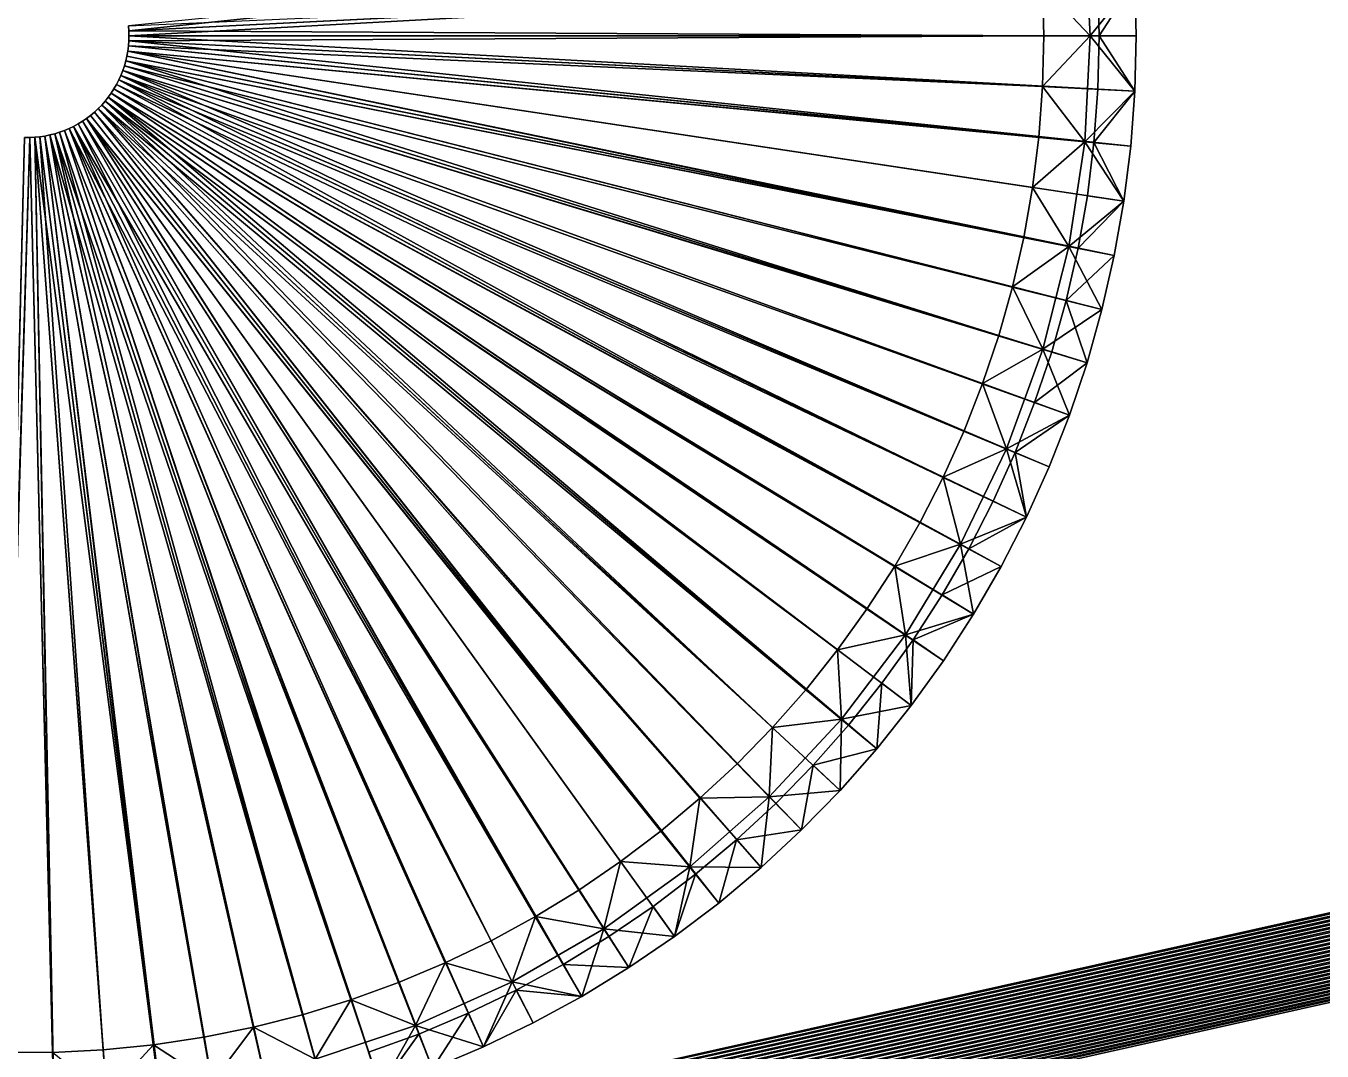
# Model space of a CAD drawing. Header units: millimetres. Extents: x 0 to 520, y -2 to 382.
# Drawn here: x 63.97 to 92.02, y 320.03 to 342.21 of the extents above; entities that cross this region are included whole.
import ezdxf

# ---------------------------------------------------------------- set-up
doc = ezdxf.new("R2010")
doc.units = ezdxf.units.MM

msp = doc.modelspace()

# ---------------------------------------------------------------- linework, layer by layer
at = {"layer": 'BRASS', "color": 52}
for points in [[(509.2, 369.2, 103), (10.8, 369.2, 103), (10.8, 10.8, 103)], [(509.2, 369.2, 103), (10.8, 10.8, 103), (509.2, 10.8, 103)], [(20.5, 359.5, 86), (183.401, 343.4071, 86), (38.3153, 310.9963, 86)], [(87.8807, 344.3896), (66.1891, 342.219), (66.1973, 342.1097)], [(87.8807, 344.3896), (66.1973, 342.1097), (87.9702, 343.1963)], [(86.8857, 344.2901, -13), (87, 342, -13), (85.9727, 343.0966, -14)], [(86.8857, 344.2901, -13), (87.9702, 343.1963, -12), (87, 342, -13)], [(38.3153, 310.9963, 86), (183.401, 343.4071, 86), (183.3827, 343.3269, 86)], [(38.3153, 310.9963, 86), (183.3827, 343.3269, 86), (38.3633, 310.9295, 86)], [(38.3633, 310.9295, 86), (183.3827, 343.3269, 86), (183.3684, 343.2459, 86)], [(38.3633, 310.9295, 86), (183.3684, 343.2459, 86), (38.4079, 310.8604, 86)], [(38.4079, 310.8604, 86), (183.3684, 343.2459, 86), (183.3582, 343.1643, 86)], [(38.4079, 310.8604, 86), (183.3582, 343.1643, 86), (38.4491, 310.7891, 86)], [(38.4491, 310.7891, 86), (183.3582, 343.1643, 86), (183.3521, 343.0822, 86)], [(38.4491, 310.7891, 86), (183.3521, 343.0822, 86), (38.4866, 310.7159, 86)], [(38.4866, 310.7159, 86), (183.3521, 343.0822, 86), (183.35, 343, 86)], [(66.1891, 342.219, -14), (85.9727, 343.0966, -14), (66.1973, 342.1097, -14)], [(87.9702, 343.1963), (66.1973, 342.1097), (66.2, 342)], [(66.1973, 342.1097, -14), (85.9727, 343.0966, -14), (86, 342, -14)], [(87.9702, 343.1963), (66.2, 342), (88, 342)], [(87, 342, -13), (86, 342, -14), (85.9727, 343.0966, -14)], [(87.9702, 343.1963, -12), (88, 342, -12), (87, 342, -13)], [(87.1712, 343.1564, -3), (87.9702, 343.1963, -3), (87.2, 342, -3)], [(87.9702, 343.1963, -4), (87.1712, 343.1564, -4), (87.2, 342, -4)], [(87.1712, 343.1564, -3), (87.2, 342, -3), (87.2, 342, -4)], [(87.1712, 343.1564, -3), (87.2, 342, -4), (87.1712, 343.1564, -4)], [(87.2, 342, -3), (87.9702, 343.1963, -3), (88, 342, -3)], [(87.9702, 343.1963, -4), (87.2, 342, -4), (88, 342, -4)], [(87.9702, 343.1963), (88, 342), (88, 342, -3)], [(87.9702, 343.1963), (88, 342, -3), (87.9702, 343.1963, -3)], [(87.9702, 343.1963, -4), (88, 342, -4), (88, 342, -12)], [(87.9702, 343.1963, -4), (88, 342, -12), (87.9702, 343.1963, -12)], [(38.4866, 310.7159, 86), (183.35, 343, 86), (38.5204, 310.6409, 86)], [(38.5204, 310.6409, 86), (183.35, 343, 86), (183.3521, 342.9178, 86)], [(38.5204, 310.6409, 86), (183.3521, 342.9178, 86), (38.5505, 310.5643, 86)], [(38.5505, 310.5643, 86), (183.3521, 342.9178, 86), (183.3582, 342.8357, 86)], [(38.5505, 310.5643, 86), (183.3582, 342.8357, 86), (38.5767, 310.4863, 86)], [(38.5767, 310.4863, 86), (183.3582, 342.8357, 86), (183.3684, 342.7541, 86)], [(38.5767, 310.4863, 86), (183.3684, 342.7541, 86), (38.599, 310.4071, 86)], [(38.599, 310.4071, 86), (183.3684, 342.7541, 86), (183.3827, 342.6731, 86)], [(38.599, 310.4071, 86), (183.3827, 342.6731, 86), (38.6173, 310.3269, 86)], [(38.6173, 310.3269, 86), (183.3827, 342.6731, 86), (183.401, 342.5929, 86)], [(38.6173, 310.3269, 86), (183.401, 342.5929, 86), (38.6316, 310.2459, 86)], [(38.6316, 310.2459, 86), (183.401, 342.5929, 86), (183.4233, 342.5137, 86)], [(38.6316, 310.2459, 86), (183.4233, 342.5137, 86), (38.6418, 310.1643, 86)], [(38.6418, 310.1643, 86), (183.4233, 342.5137, 86), (183.4495, 342.4357, 86)], [(38.6418, 310.1643, 86), (183.4495, 342.4357, 86), (38.6479, 310.0822, 86)], [(38.6418, 309.8357, 86), (183.5509, 342.2109, 86), (183.5921, 342.1396, 86)], [(38.6479, 309.9178, 86), (183.5509, 342.2109, 86), (38.6418, 309.8357, 86)], [(38.6479, 310.0822, 86), (183.4495, 342.4357, 86), (183.4796, 342.3591, 86)], [(38.6479, 310.0822, 86), (183.4796, 342.3591, 86), (38.65, 310, 86)], [(38.6479, 309.9178, 86), (183.5134, 342.2841, 86), (183.5509, 342.2109, 86)], [(38.65, 310, 86), (183.5134, 342.2841, 86), (38.6479, 309.9178, 86)], [(38.65, 310, 86), (183.4796, 342.3591, 86), (183.5134, 342.2841, 86)], [(66.1973, 342.1097, -14), (66.1973, 342.1097), (66.1891, 342.219, -14)], [(66.1973, 342.1097), (66.1891, 342.219), (66.1891, 342.219, -14)], [(38.599, 309.5929, 86), (183.736, 341.9394, 86), (38.5767, 309.5137, 86)], [(38.5767, 309.5137, 86), (183.736, 341.9394, 86), (183.7905, 341.8777, 86)], [(38.599, 309.5929, 86), (183.6847, 342.0037, 86), (183.736, 341.9394, 86)], [(38.6173, 309.6731, 86), (183.6847, 342.0037, 86), (38.599, 309.5929, 86)], [(38.6173, 309.6731, 86), (183.6367, 342.0705, 86), (183.6847, 342.0037, 86)], [(38.6316, 309.7541, 86), (183.6367, 342.0705, 86), (38.6173, 309.6731, 86)], [(38.6316, 309.7541, 86), (183.5921, 342.1396, 86), (183.6367, 342.0705, 86)], [(38.6418, 309.8357, 86), (183.5921, 342.1396, 86), (38.6316, 309.7541, 86)], [(66.2, 342), (66.1973, 342.1097), (66.2, 342, -14)], [(66.2, 342, -14), (66.1973, 342.1097), (66.1973, 342.1097, -14)], [(66.1973, 342.1097, -14), (86, 342, -14), (66.2, 342, -14)], [(87.9702, 340.8037), (66.2, 342), (66.1973, 341.8903)], [(66.1973, 341.8903, -14), (66.2, 342), (66.2, 342, -14)], [(66.1973, 341.8903), (66.2, 342), (66.1973, 341.8903, -14)], [(66.2, 342, -14), (86, 342, -14), (66.1973, 341.8903, -14)], [(66.1973, 341.8903, -14), (86, 342, -14), (85.9727, 340.9034, -14)], [(88, 342), (66.2, 342), (87.9702, 340.8037)], [(87, 342, -13), (85.9727, 340.9034, -14), (86, 342, -14)], [(86.8857, 339.7099, -13), (85.9727, 340.9034, -14), (87, 342, -13)], [(86.8857, 339.7099, -13), (87, 342, -13), (87.9702, 340.8037, -12)], [(88, 342, -12), (87.9702, 340.8037, -12), (87, 342, -13)], [(87.1712, 340.8436, -3), (87.2, 342, -3), (87.9702, 340.8037, -3)], [(87.2, 342, -3), (87.1712, 340.8436, -4), (87.2, 342, -4)], [(87.2, 342, -3), (87.1712, 340.8436, -3), (87.1712, 340.8436, -4)], [(87.2, 342, -4), (87.1712, 340.8436, -4), (87.9702, 340.8037, -4)], [(87.2, 342, -3), (88, 342, -3), (87.9702, 340.8037, -3)], [(88, 342, -4), (87.2, 342, -4), (87.9702, 340.8037, -4)], [(87.9702, 340.8037), (87.9702, 340.8037, -3), (88, 342, -3)], [(88, 342), (87.9702, 340.8037), (88, 342, -3)], [(88, 342, -4), (87.9702, 340.8037, -12), (88, 342, -12)], [(88, 342, -4), (87.9702, 340.8037, -4), (87.9702, 340.8037, -12)], [(38.4491, 309.2109, 86), (184.0368, 341.6603, 86), (38.4079, 309.1396, 86)], [(184.0368, 341.6603, 86), (184.1048, 341.614, 86), (38.4079, 309.1396, 86)], [(38.4866, 309.2841, 86), (183.9712, 341.71, 86), (38.4491, 309.2109, 86)], [(183.9712, 341.71, 86), (184.0368, 341.6603, 86), (38.4491, 309.2109, 86)], [(38.5204, 309.3591, 86), (183.9082, 341.7629, 86), (38.4866, 309.2841, 86)], [(183.9082, 341.7629, 86), (183.9712, 341.71, 86), (38.4866, 309.2841, 86)], [(38.5505, 309.4357, 86), (183.8479, 341.8188, 86), (38.5204, 309.3591, 86)], [(183.8479, 341.8188, 86), (183.9082, 341.7629, 86), (38.5204, 309.3591, 86)], [(38.5505, 309.4357, 86), (183.7905, 341.8777, 86), (183.8479, 341.8188, 86)], [(38.5767, 309.5137, 86), (183.7905, 341.8777, 86), (38.5505, 309.4357, 86)], [(87.5241, 337.2445), (66.1754, 341.6721), (66.1564, 341.5641)], [(66.1564, 341.5641), (66.1754, 341.6721), (66.1564, 341.5641, -14)], [(66.1564, 341.5641, -14), (66.1754, 341.6721), (66.1754, 341.6721, -14)], [(66.1754, 341.6721, -14), (85.5638, 337.6408, -14), (66.1564, 341.5641, -14)], [(87.8807, 339.6104), (66.1891, 341.781), (66.1754, 341.6721)], [(66.1754, 341.6721, -14), (66.1891, 341.781), (66.1891, 341.781, -14)], [(66.1754, 341.6721), (66.1891, 341.781), (66.1754, 341.6721, -14)], [(66.1891, 341.781, -14), (85.8907, 339.8095, -14), (66.1754, 341.6721, -14)], [(87.7319, 338.423), (66.1754, 341.6721), (87.5241, 337.2445)], [(87.8807, 339.6104), (66.1754, 341.6721), (87.7319, 338.423)], [(66.1754, 341.6721, -14), (85.7543, 338.7211, -14), (85.5638, 337.6408, -14)], [(66.1754, 341.6721, -14), (85.8907, 339.8095, -14), (85.7543, 338.7211, -14)], [(87.8807, 339.6104), (66.1973, 341.8903), (66.1891, 341.781)], [(66.1891, 341.781, -14), (66.1891, 341.781), (66.1973, 341.8903, -14)], [(66.1891, 341.781), (66.1973, 341.8903), (66.1973, 341.8903, -14)], [(66.1973, 341.8903, -14), (85.9727, 340.9034, -14), (66.1891, 341.781, -14)], [(66.1891, 341.781, -14), (85.9727, 340.9034, -14), (85.8907, 339.8095, -14)], [(87.9702, 340.8037), (66.1973, 341.8903), (87.8807, 339.6104)], [(38.4079, 309.1396, 86), (184.1048, 341.614, 86), (38.3633, 309.0705, 86)], [(38.3633, 309.0705, 86), (184.1048, 341.614, 86), (38.3633, 190.9295, 86)], [(184.1048, 341.614, 86), (184.175, 341.5711, 86), (38.3633, 190.9295, 86)], [(38.3633, 190.9295, 86), (184.175, 341.5711, 86), (38.4079, 190.8604, 86)], [(184.175, 341.5711, 86), (184.2473, 341.5317, 86), (38.4079, 190.8604, 86)], [(38.4079, 190.8604, 86), (184.2473, 341.5317, 86), (38.4491, 190.7891, 86)], [(184.2473, 341.5317, 86), (184.3214, 341.496, 86), (38.4491, 190.7891, 86)], [(38.4491, 190.7891, 86), (184.3214, 341.496, 86), (38.4866, 190.7159, 86)], [(184.3214, 341.496, 86), (184.3972, 341.4641, 86), (38.4866, 190.7159, 86)], [(38.4866, 190.7159, 86), (184.3972, 341.4641, 86), (38.5204, 190.6409, 86)], [(184.3972, 341.4641, 86), (184.4745, 341.4359, 86), (38.5204, 190.6409, 86)], [(38.5204, 190.6409, 86), (184.4745, 341.4359, 86), (38.5505, 190.5643, 86)], [(184.4745, 341.4359, 86), (184.5531, 341.4117, 86), (38.5505, 190.5643, 86)], [(38.5505, 190.5643, 86), (184.5531, 341.4117, 86), (38.5767, 190.4863, 86)], [(184.5531, 341.4117, 86), (184.6328, 341.3914, 86), (38.5767, 190.4863, 86)], [(38.5767, 190.4863, 86), (184.6328, 341.3914, 86), (38.599, 190.4071, 86)], [(184.6328, 341.3914, 86), (184.7135, 341.3751, 86), (38.599, 190.4071, 86)], [(38.599, 190.4071, 86), (184.7135, 341.3751, 86), (38.6173, 190.3269, 86)], [(184.7135, 341.3751, 86), (184.7948, 341.3628, 86), (38.6173, 190.3269, 86)], [(38.6173, 190.3269, 86), (184.7948, 341.3628, 86), (38.6316, 190.2459, 86)], [(184.7948, 341.3628, 86), (184.8767, 341.3546, 86), (38.6316, 190.2459, 86)], [(38.6316, 190.2459, 86), (184.8767, 341.3546, 86), (38.6418, 190.1643, 86)], [(184.8767, 341.3546, 86), (184.9589, 341.3505, 86), (38.6418, 190.1643, 86)], [(38.6418, 190.1643, 86), (184.9589, 341.3505, 86), (38.6479, 190.0822, 86)], [(38.6479, 190.0822, 86), (185.0411, 341.3505, 86), (38.65, 190, 86)], [(184.9589, 341.3505, 86), (185.0411, 341.3505, 86), (38.6479, 190.0822, 86)], [(38.65, 190, 86), (185.0411, 341.3505, 86), (185.0411, 38.6495, 86)], [(86.9337, 334.9259), (66.1023, 341.3515), (66.0673, 341.2476)], [(66.0673, 341.2476), (66.1023, 341.3515), (66.0673, 341.2476, -14)], [(66.0673, 341.2476, -14), (66.1023, 341.3515), (66.1023, 341.3515, -14)], [(66.1023, 341.3515, -14), (85.0226, 335.5154, -14), (66.0673, 341.2476, -14)], [(87.2579, 336.0778), (66.132, 341.4571), (66.1023, 341.3515)], [(66.1023, 341.3515), (66.132, 341.4571), (66.1023, 341.3515, -14)], [(66.1023, 341.3515, -14), (66.132, 341.4571), (66.132, 341.4571, -14)], [(66.132, 341.4571, -14), (85.0226, 335.5154, -14), (66.1023, 341.3515, -14)], [(87.2579, 336.0778), (66.1023, 341.3515), (86.9337, 334.9259)], [(87.5241, 337.2445), (66.1564, 341.5641), (66.132, 341.4571)], [(66.132, 341.4571, -14), (66.132, 341.4571), (66.1564, 341.5641, -14)], [(66.132, 341.4571), (66.1564, 341.5641), (66.1564, 341.5641, -14)], [(66.1564, 341.5641, -14), (85.5638, 337.6408, -14), (66.132, 341.4571, -14)], [(87.5241, 337.2445), (66.132, 341.4571), (87.2579, 336.0778)], [(66.132, 341.4571, -14), (85.3197, 336.5713, -14), (85.0226, 335.5154, -14)], [(66.132, 341.4571, -14), (85.5638, 337.6408, -14), (85.3197, 336.5713, -14)], [(86.1154, 332.6776), (66.0272, 341.1454), (65.9821, 341.0455)], [(65.9821, 341.0455), (66.0272, 341.1454), (65.9821, 341.0455, -14)], [(65.9821, 341.0455, -14), (66.0272, 341.1454), (66.0272, 341.1454, -14)], [(66.0272, 341.1454, -14), (83.8213, 332.4546, -14), (65.9821, 341.0455, -14)], [(86.5526, 333.7915), (66.0673, 341.2476), (66.0272, 341.1454)], [(66.0272, 341.1454), (66.0673, 341.2476), (66.0272, 341.1454, -14)], [(66.0272, 341.1454, -14), (66.0673, 341.2476), (66.0673, 341.2476, -14)], [(66.0673, 341.2476, -14), (84.2725, 333.4544, -14), (66.0272, 341.1454, -14)], [(86.5526, 333.7915), (66.0272, 341.1454), (86.1154, 332.6776)], [(66.0272, 341.1454, -14), (84.2725, 333.4544, -14), (83.8213, 332.4546, -14)], [(86.9337, 334.9259), (66.0673, 341.2476), (86.5526, 333.7915)], [(66.0673, 341.2476, -14), (84.6732, 334.4756, -14), (84.2725, 333.4544, -14)], [(66.0673, 341.2476, -14), (85.0226, 335.5154, -14), (84.6732, 334.4756, -14)], [(84.479, 329.4856), (65.8772, 340.8528), (65.8177, 340.7607)], [(65.8177, 340.7607), (65.8772, 340.8528), (65.8177, 340.7607, -14)], [(65.8177, 340.7607, -14), (65.8772, 340.8528), (65.8772, 340.8528, -14)], [(65.8772, 340.8528, -14), (82.7724, 330.5284, -14), (65.8177, 340.7607, -14)], [(85.0773, 330.5219), (65.9321, 340.9478), (65.8772, 340.8528)], [(65.8772, 340.8528, -14), (65.8772, 340.8528), (65.9321, 340.9478, -14)], [(65.8772, 340.8528), (65.9321, 340.9478), (65.9321, 340.9478, -14)], [(65.9321, 340.9478, -14), (83.3209, 331.4784, -14), (65.8772, 340.8528, -14)], [(85.0773, 330.5219), (65.8772, 340.8528), (84.479, 329.4856)], [(65.8772, 340.8528, -14), (83.3209, 331.4784, -14), (82.7724, 330.5284, -14)], [(85.6233, 331.5868), (65.9821, 341.0455), (65.9321, 340.9478)], [(65.9321, 340.9478), (65.9821, 341.0455), (65.9321, 340.9478, -14)], [(65.9321, 340.9478, -14), (65.9821, 341.0455), (65.9821, 341.0455, -14)], [(65.9821, 341.0455, -14), (83.3209, 331.4784, -14), (65.9321, 340.9478, -14)], [(85.6233, 331.5868), (65.9321, 340.9478), (85.0773, 330.5219)], [(86.1154, 332.6776), (65.9821, 341.0455), (85.6233, 331.5868)], [(65.9821, 341.0455, -14), (83.8213, 332.4546, -14), (83.3209, 331.4784, -14)], [(86.8857, 339.7099, -13), (85.8907, 339.8095, -14), (85.9727, 340.9034, -14)], [(86.8857, 339.7099, -13), (87.9702, 340.8037, -12), (87.8807, 339.6104, -12)], [(87.1712, 340.8436, -3), (87.9702, 340.8037, -3), (87.0847, 339.69, -3)], [(87.1712, 340.8436, -3), (87.0847, 339.69, -3), (87.0847, 339.69, -4)], [(87.1712, 340.8436, -3), (87.0847, 339.69, -4), (87.1712, 340.8436, -4)], [(87.9702, 340.8037, -4), (87.1712, 340.8436, -4), (87.0847, 339.69, -4)], [(87.0847, 339.69, -3), (87.9702, 340.8037, -3), (87.8807, 339.6104, -3)], [(87.9702, 340.8037, -4), (87.0847, 339.69, -4), (87.8807, 339.6104, -4)], [(87.9702, 340.8037), (87.8807, 339.6104, -3), (87.9702, 340.8037, -3)], [(87.9702, 340.8037), (87.8807, 339.6104), (87.8807, 339.6104, -3)], [(87.9702, 340.8037, -4), (87.8807, 339.6104, -12), (87.9702, 340.8037, -12)], [(87.9702, 340.8037, -4), (87.8807, 339.6104, -4), (87.8807, 339.6104, -12)], [(65.6127, 340.5036), (65.5361, 340.4251), (80.7577, 324.8192)], [(65.5361, 340.4251, -14), (65.5361, 340.4251), (65.6127, 340.5036, -14)], [(65.5361, 340.4251), (65.6127, 340.5036), (65.6127, 340.5036, -14)], [(65.6127, 340.5036, -14), (80.1271, 327.0362, -14), (65.5361, 340.4251, -14)], [(82.3851, 326.5731), (65.6853, 340.5859), (65.6127, 340.5036)], [(65.6127, 340.5036), (65.6853, 340.5859), (65.6127, 340.5036, -14)], [(65.6127, 340.5036, -14), (65.6853, 340.5859), (65.6853, 340.5859, -14)], [(65.6853, 340.5859, -14), (80.1271, 327.0362, -14), (65.6127, 340.5036, -14)], [(81.5932, 325.6759), (65.6127, 340.5036), (80.7577, 324.8192)], [(82.3851, 326.5731), (65.6127, 340.5036), (81.5932, 325.6759)], [(82.3851, 326.5731), (65.7537, 340.6716), (65.6853, 340.5859)], [(65.6853, 340.5859), (65.7537, 340.6716), (65.6853, 340.5859, -14)], [(65.6853, 340.5859, -14), (65.7537, 340.6716), (65.7537, 340.6716, -14)], [(65.7537, 340.6716, -14), (81.5369, 328.7163, -14), (65.6853, 340.5859, -14)], [(65.6853, 340.5859, -14), (80.853, 327.8587, -14), (80.1271, 327.0362, -14)], [(65.6853, 340.5859, -14), (81.5369, 328.7163, -14), (80.853, 327.8587, -14)], [(83.8297, 328.4803), (65.8177, 340.7607), (65.7537, 340.6716)], [(65.7537, 340.6716), (65.8177, 340.7607), (65.7537, 340.6716, -14)], [(65.7537, 340.6716, -14), (65.8177, 340.7607), (65.8177, 340.7607, -14)], [(65.8177, 340.7607, -14), (82.1773, 329.607, -14), (65.7537, 340.6716, -14)], [(83.1312, 327.5087), (65.7537, 340.6716), (82.3851, 326.5731)], [(83.8297, 328.4803), (65.7537, 340.6716), (83.1312, 327.5087)], [(65.7537, 340.6716, -14), (82.1773, 329.607, -14), (81.5369, 328.7163, -14)], [(84.479, 329.4856), (65.8177, 340.7607), (83.8297, 328.4803)], [(65.8177, 340.7607, -14), (82.7724, 330.5284, -14), (82.1773, 329.607, -14)], [(65.3717, 340.28), (65.2842, 340.2137), (78.9638, 323.236)], [(65.2842, 340.2137, -14), (65.3717, 340.28), (65.3717, 340.28, -14)], [(65.2842, 340.2137), (65.3717, 340.28), (65.2842, 340.2137, -14)], [(65.2842, 340.2137, -14), (65.3717, 340.28, -14), (77.7168, 324.7997, -14)], [(65.4557, 340.3505), (65.3717, 340.28), (78.9638, 323.236)], [(65.3717, 340.28, -14), (65.4557, 340.3505), (65.4557, 340.3505, -14)], [(65.3717, 340.28), (65.4557, 340.3505), (65.3717, 340.28, -14)], [(65.3717, 340.28, -14), (65.4557, 340.3505, -14), (77.7168, 324.7997, -14)], [(65.5361, 340.4251), (65.4557, 340.3505), (79.8805, 324.0053)], [(65.4557, 340.3505, -14), (65.5361, 340.4251), (65.5361, 340.4251, -14)], [(65.4557, 340.3505), (65.5361, 340.4251), (65.4557, 340.3505, -14)], [(65.4557, 340.3505, -14), (65.5361, 340.4251, -14), (78.5571, 325.5048, -14)], [(65.4557, 340.3505), (78.9638, 323.236), (79.8805, 324.0053)], [(77.7168, 324.7997, -14), (65.4557, 340.3505, -14), (78.5571, 325.5048, -14)], [(65.5361, 340.4251), (79.8805, 324.0053), (80.7577, 324.8192)], [(78.5571, 325.5048, -14), (65.5361, 340.4251, -14), (79.3612, 326.2509, -14)], [(65.5361, 340.4251, -14), (80.1271, 327.0362, -14), (79.3612, 326.2509, -14)], [(64.8038, 339.9521), (64.7007, 339.9146), (71.6437, 319.2497)], [(64.7007, 339.9146, -14), (64.8038, 339.9521), (64.8038, 339.9521, -14)], [(64.7007, 339.9146), (64.8038, 339.9521), (64.7007, 339.9146, -14)], [(64.7007, 339.9146, -14), (64.8038, 339.9521, -14), (71.0067, 321.1456, -14)], [(64.9048, 339.9947), (64.8038, 339.9521), (72.7682, 319.659)], [(64.8038, 339.9521, -14), (64.8038, 339.9521), (64.9048, 339.9947, -14)], [(64.8038, 339.9521), (64.9048, 339.9947), (64.9048, 339.9947, -14)], [(64.8038, 339.9521, -14), (64.9048, 339.9947, -14), (72.0375, 321.5208, -14)], [(64.8038, 339.9521), (71.6437, 319.2497), (72.7682, 319.659)], [(71.0067, 321.1456, -14), (64.8038, 339.9521, -14), (72.0375, 321.5208, -14)], [(65.0037, 340.0423), (64.9048, 339.9947), (73.8709, 320.1239)], [(64.9048, 339.9947, -14), (65.0037, 340.0423), (65.0037, 340.0423, -14)], [(64.9048, 339.9947), (65.0037, 340.0423), (64.9048, 339.9947, -14)], [(64.9048, 339.9947, -14), (65.0037, 340.0423, -14), (74.0366, 322.4228, -14)], [(64.9048, 339.9947), (72.7682, 319.659), (73.8709, 320.1239)], [(72.0375, 321.5208, -14), (64.9048, 339.9947, -14), (73.0483, 321.9469, -14)], [(73.0483, 321.9469, -14), (64.9048, 339.9947, -14), (74.0366, 322.4228, -14)], [(65.1, 340.0947), (65.0037, 340.0423), (76, 321.2154)], [(65.0037, 340.0423, -14), (65.1, 340.0947), (65.1, 340.0947, -14)], [(65.0037, 340.0423), (65.1, 340.0947), (65.0037, 340.0423, -14)], [(65.0037, 340.0423, -14), (65.1, 340.0947, -14), (74.0366, 322.4228, -14)], [(65.0037, 340.0423), (73.8709, 320.1239), (74.9491, 320.6431)], [(65.0037, 340.0423), (74.9491, 320.6431), (76, 321.2154)], [(65.1936, 340.1519), (65.1, 340.0947), (76, 321.2154)], [(65.1, 340.0947, -14), (65.1936, 340.1519), (65.1936, 340.1519, -14)], [(65.1, 340.0947), (65.1936, 340.1519), (65.1, 340.0947, -14)], [(65.1, 340.0947, -14), (65.1936, 340.1519, -14), (75, 322.9474, -14)], [(74.0366, 322.4228, -14), (65.1, 340.0947, -14), (75, 322.9474, -14)], [(65.2842, 340.2137), (65.1936, 340.1519), (77.0211, 321.8394)], [(65.1936, 340.1519, -14), (65.1936, 340.1519), (65.2842, 340.2137, -14)], [(65.1936, 340.1519), (65.2842, 340.2137), (65.2842, 340.2137, -14)], [(65.1936, 340.1519, -14), (65.2842, 340.2137, -14), (75.936, 323.5194, -14)], [(65.1936, 340.1519), (76, 321.2154), (77.0211, 321.8394)], [(75, 322.9474, -14), (65.1936, 340.1519, -14), (75.936, 323.5194, -14)], [(65.2842, 340.2137), (77.0211, 321.8394), (78.0098, 322.5135)], [(65.2842, 340.2137), (78.0098, 322.5135), (78.9638, 323.236)], [(75.936, 323.5194, -14), (65.2842, 340.2137, -14), (76.8424, 324.1374, -14)], [(76.8424, 324.1374, -14), (65.2842, 340.2137, -14), (77.7168, 324.7997, -14)], [(64.0548, 339.8007), (63.9452, 339.8007), (63.4017, 318.0075)], [(64.0548, 339.8007), (63.4017, 318.0075), (64.5983, 318.0075)], [(63.9452, 339.8007, -14), (64.0548, 339.8007, -14), (63.4515, 320.0068, -14)], [(63.4515, 320.0068, -14), (64.0548, 339.8007, -14), (64.5485, 320.0068, -14)], [(63.9452, 339.8007, -14), (64.0548, 339.8007), (64.0548, 339.8007, -14)], [(63.9452, 339.8007), (64.0548, 339.8007), (63.9452, 339.8007, -14)], [(64.1644, 339.8062), (64.0548, 339.8007), (64.5983, 318.0075)], [(64.0548, 339.8007, -14), (64.1644, 339.8062), (64.1644, 339.8062, -14)], [(64.0548, 339.8007), (64.1644, 339.8062), (64.0548, 339.8007, -14)], [(64.0548, 339.8007, -14), (64.1644, 339.8062, -14), (64.5485, 320.0068, -14)], [(64.2736, 339.8171), (64.1644, 339.8062), (66.9842, 318.1863)], [(64.1644, 339.8062, -14), (64.2736, 339.8171), (64.2736, 339.8171, -14)], [(64.1644, 339.8062), (64.2736, 339.8171), (64.1644, 339.8062, -14)], [(64.1644, 339.8062, -14), (64.2736, 339.8171, -14), (65.6441, 320.0615, -14)], [(64.1644, 339.8062), (64.5983, 318.0075), (65.7935, 318.0671)], [(64.1644, 339.8062), (65.7935, 318.0671), (66.9842, 318.1863)], [(64.5485, 320.0068, -14), (64.1644, 339.8062, -14), (65.6441, 320.0615, -14)], [(64.382, 339.8334), (64.2736, 339.8171), (66.9842, 318.1863)], [(64.2736, 339.8171, -14), (64.382, 339.8334), (64.382, 339.8334, -14)], [(64.2736, 339.8171), (64.382, 339.8334), (64.2736, 339.8171, -14)], [(64.2736, 339.8171, -14), (64.382, 339.8334, -14), (66.7356, 320.1707, -14)], [(65.6441, 320.0615, -14), (64.2736, 339.8171, -14), (66.7356, 320.1707, -14)], [(64.4895, 339.8552), (64.382, 339.8334), (68.1676, 318.3646)], [(64.382, 339.8334, -14), (64.4895, 339.8552), (64.4895, 339.8552, -14)], [(64.382, 339.8334), (64.4895, 339.8552), (64.382, 339.8334, -14)], [(64.382, 339.8334, -14), (64.4895, 339.8552, -14), (67.8203, 320.3342, -14)], [(64.382, 339.8334), (66.9842, 318.1863), (68.1676, 318.3646)], [(66.7356, 320.1707, -14), (64.382, 339.8334, -14), (67.8203, 320.3342, -14)], [(64.5958, 339.8822), (64.4895, 339.8552), (69.3405, 318.6017)], [(64.4895, 339.8552, -14), (64.5958, 339.8822), (64.5958, 339.8822, -14)], [(64.4895, 339.8552), (64.5958, 339.8822), (64.4895, 339.8552, -14)], [(64.4895, 339.8552, -14), (64.5958, 339.8822, -14), (69.9585, 320.8223, -14)], [(64.4895, 339.8552), (68.1676, 318.3646), (69.3405, 318.6017)], [(67.8203, 320.3342, -14), (64.4895, 339.8552, -14), (68.8955, 320.5516, -14)], [(68.8955, 320.5516, -14), (64.4895, 339.8552, -14), (69.9585, 320.8223, -14)], [(64.7007, 339.9146), (64.5958, 339.8822), (70.5002, 318.897)], [(64.5958, 339.8822, -14), (64.7007, 339.9146), (64.7007, 339.9146, -14)], [(64.5958, 339.8822), (64.7007, 339.9146), (64.5958, 339.8822, -14)], [(64.5958, 339.8822, -14), (64.7007, 339.9146, -14), (71.0067, 321.1456, -14)], [(64.5958, 339.8822), (69.3405, 318.6017), (70.5002, 318.897)], [(69.9585, 320.8223, -14), (64.5958, 339.8822, -14), (71.0067, 321.1456, -14)], [(64.7007, 339.9146), (70.5002, 318.897), (71.6437, 319.2497)], [(86.8857, 339.7099, -13), (85.7543, 338.7211, -14), (85.8907, 339.8095, -14)], [(86.8857, 339.7099, -13), (86.544, 337.4426, -13), (85.7543, 338.7211, -14)], [(86.8857, 339.7099, -13), (87.7319, 338.423, -12), (86.544, 337.4426, -13)], [(86.8857, 339.7099, -13), (87.8807, 339.6104, -12), (87.7319, 338.423, -12)], [(86.9409, 338.5422, -3), (87.0847, 339.69, -3), (87.7319, 338.423, -3)], [(87.0847, 339.69, -3), (86.9409, 338.5422, -4), (87.0847, 339.69, -4)], [(87.0847, 339.69, -3), (86.9409, 338.5422, -3), (86.9409, 338.5422, -4)], [(87.0847, 339.69, -4), (86.9409, 338.5422, -4), (87.7319, 338.423, -4)], [(87.0847, 339.69, -3), (87.8807, 339.6104, -3), (87.7319, 338.423, -3)], [(87.8807, 339.6104, -4), (87.0847, 339.69, -4), (87.7319, 338.423, -4)], [(87.7319, 338.423), (87.7319, 338.423, -3), (87.8807, 339.6104, -3)], [(87.8807, 339.6104), (87.7319, 338.423), (87.8807, 339.6104, -3)], [(87.8807, 339.6104, -4), (87.7319, 338.423, -12), (87.8807, 339.6104, -12)], [(87.8807, 339.6104, -4), (87.7319, 338.423, -4), (87.7319, 338.423, -12)], [(86.544, 337.4426, -13), (85.5638, 337.6408, -14), (85.7543, 338.7211, -14)], [(86.9409, 338.5422, -3), (87.7319, 338.423, -3), (86.74, 337.403, -3)], [(86.9409, 338.5422, -3), (86.74, 337.403, -3), (86.74, 337.403, -4)], [(86.9409, 338.5422, -3), (86.74, 337.403, -4), (86.9409, 338.5422, -4)], [(87.7319, 338.423, -4), (86.9409, 338.5422, -4), (86.74, 337.403, -4)], [(86.544, 337.4426, -13), (87.7319, 338.423, -12), (87.5241, 337.2445, -12)], [(86.74, 337.403, -3), (87.7319, 338.423, -3), (87.5241, 337.2445, -3)], [(87.7319, 338.423, -4), (86.74, 337.403, -4), (87.5241, 337.2445, -4)], [(87.7319, 338.423), (87.5241, 337.2445), (87.5241, 337.2445, -3)], [(87.7319, 338.423), (87.5241, 337.2445, -3), (87.7319, 338.423, -3)], [(87.5241, 337.2445, -4), (87.5241, 337.2445, -12), (87.7319, 338.423, -12)], [(87.7319, 338.423, -4), (87.5241, 337.2445, -4), (87.7319, 338.423, -12)], [(86.544, 337.4426, -13), (85.3197, 336.5713, -14), (85.5638, 337.6408, -14)], [(86.544, 337.4426, -13), (85.9782, 335.2206, -13), (85.3197, 336.5713, -14)], [(86.544, 337.4426, -13), (87.2579, 336.0778, -12), (85.9782, 335.2206, -13)], [(86.544, 337.4426, -13), (87.5241, 337.2445, -12), (87.2579, 336.0778, -12)], [(86.74, 337.403, -3), (87.5241, 337.2445, -3), (86.4826, 336.2752, -3)], [(86.74, 337.403, -3), (86.4826, 336.2752, -3), (86.4826, 336.2752, -4)], [(86.74, 337.403, -3), (86.4826, 336.2752, -4), (86.74, 337.403, -4)], [(87.5241, 337.2445, -4), (86.74, 337.403, -4), (86.4826, 336.2752, -4)], [(86.4826, 336.2752, -3), (87.5241, 337.2445, -3), (87.2579, 336.0778, -3)], [(87.5241, 337.2445, -4), (86.4826, 336.2752, -4), (87.2579, 336.0778, -4)], [(87.2579, 336.0778), (87.2579, 336.0778, -3), (87.5241, 337.2445, -3)], [(87.5241, 337.2445), (87.2579, 336.0778), (87.5241, 337.2445, -3)], [(87.2579, 336.0778, -4), (87.2579, 336.0778, -12), (87.5241, 337.2445, -12)], [(87.5241, 337.2445, -4), (87.2579, 336.0778, -4), (87.5241, 337.2445, -12)], [(85.9782, 335.2206, -13), (85.0226, 335.5154, -14), (85.3197, 336.5713, -14)], [(85.9782, 335.2206, -13), (87.2579, 336.0778, -12), (86.9337, 334.9259, -12)], [(86.1693, 335.1617, -3), (86.4826, 336.2752, -3), (86.9337, 334.9259, -3)], [(86.1693, 335.1617, -3), (86.1693, 335.1617, -4), (86.4826, 336.2752, -4)], [(86.4826, 336.2752, -3), (86.1693, 335.1617, -3), (86.4826, 336.2752, -4)], [(86.4826, 336.2752, -4), (86.1693, 335.1617, -4), (86.9337, 334.9259, -4)], [(86.4826, 336.2752, -3), (87.2579, 336.0778, -3), (86.9337, 334.9259, -3)], [(87.2579, 336.0778, -4), (86.4826, 336.2752, -4), (86.9337, 334.9259, -4)], [(87.2579, 336.0778), (86.9337, 334.9259), (86.9337, 334.9259, -3)], [(87.2579, 336.0778), (86.9337, 334.9259, -3), (87.2579, 336.0778, -3)], [(87.2579, 336.0778, -4), (86.9337, 334.9259, -4), (86.9337, 334.9259, -12)], [(87.2579, 336.0778, -4), (86.9337, 334.9259, -12), (87.2579, 336.0778, -12)], [(85.9782, 335.2206, -13), (84.6732, 334.4756, -14), (85.0226, 335.5154, -14)], [(85.9782, 335.2206, -13), (85.194, 333.066, -13), (84.6732, 334.4756, -14)], [(85.9782, 335.2206, -13), (86.5526, 333.7915, -12), (85.194, 333.066, -13)], [(85.9782, 335.2206, -13), (86.9337, 334.9259, -12), (86.5526, 333.7915, -12)], [(86.1693, 335.1617, -3), (86.9337, 334.9259, -3), (85.8009, 334.0651, -3)], [(86.1693, 335.1617, -3), (85.8009, 334.0651, -3), (85.8009, 334.0651, -4)], [(86.1693, 335.1617, -3), (85.8009, 334.0651, -4), (86.1693, 335.1617, -4)], [(86.9337, 334.9259, -4), (86.1693, 335.1617, -4), (85.8009, 334.0651, -4)], [(85.8009, 334.0651, -3), (86.9337, 334.9259, -3), (86.5526, 333.7915, -3)], [(86.9337, 334.9259, -4), (85.8009, 334.0651, -4), (86.5526, 333.7915, -4)], [(86.9337, 334.9259), (86.5526, 333.7915), (86.5526, 333.7915, -3)], [(86.9337, 334.9259), (86.5526, 333.7915, -3), (86.9337, 334.9259, -3)], [(86.9337, 334.9259, -4), (86.5526, 333.7915, -4), (86.5526, 333.7915, -12)], [(86.9337, 334.9259, -4), (86.5526, 333.7915, -12), (86.9337, 334.9259, -12)], [(85.194, 333.066, -13), (84.2725, 333.4544, -14), (84.6732, 334.4756, -14)], [(85.8009, 334.0651, -3), (86.5526, 333.7915, -3), (85.3782, 332.9883, -3)], [(85.8009, 334.0651, -3), (85.3782, 332.9883, -3), (85.3782, 332.9883, -4)], [(85.8009, 334.0651, -3), (85.3782, 332.9883, -4), (85.8009, 334.0651, -4)], [(86.5526, 333.7915, -4), (85.8009, 334.0651, -4), (85.3782, 332.9883, -4)], [(85.194, 333.066, -13), (86.5526, 333.7915, -12), (86.1154, 332.6776, -12)], [(85.3782, 332.9883, -3), (86.5526, 333.7915, -3), (86.1154, 332.6776, -3)], [(86.5526, 333.7915, -4), (85.3782, 332.9883, -4), (86.1154, 332.6776, -4)], [(86.1154, 332.6776), (86.1154, 332.6776, -3), (86.5526, 333.7915, -3)], [(86.5526, 333.7915), (86.1154, 332.6776), (86.5526, 333.7915, -3)], [(86.5526, 333.7915, -4), (86.1154, 332.6776, -4), (86.1154, 332.6776, -12)], [(86.5526, 333.7915, -4), (86.1154, 332.6776, -12), (86.5526, 333.7915, -12)], [(85.194, 333.066, -13), (83.8213, 332.4546, -14), (84.2725, 333.4544, -14)], [(85.194, 333.066, -13), (84.1991, 331.0002, -13), (83.8213, 332.4546, -14)], [(85.194, 333.066, -13), (85.6233, 331.5868, -12), (84.1991, 331.0002, -13)], [(84.9025, 331.9339, -3), (85.3782, 332.9883, -3), (85.6233, 331.5868, -3)], [(84.9025, 331.9339, -3), (84.9025, 331.9339, -4), (85.3782, 332.9883, -4)], [(85.3782, 332.9883, -3), (84.9025, 331.9339, -3), (85.3782, 332.9883, -4)], [(85.3782, 332.9883, -4), (84.9025, 331.9339, -4), (85.6233, 331.5868, -4)], [(85.194, 333.066, -13), (86.1154, 332.6776, -12), (85.6233, 331.5868, -12)], [(85.3782, 332.9883, -3), (86.1154, 332.6776, -3), (85.6233, 331.5868, -3)], [(86.1154, 332.6776, -4), (85.3782, 332.9883, -4), (85.6233, 331.5868, -4)], [(86.1154, 332.6776), (85.6233, 331.5868), (85.6233, 331.5868, -3)], [(86.1154, 332.6776), (85.6233, 331.5868, -3), (86.1154, 332.6776, -3)], [(86.1154, 332.6776, -4), (85.6233, 331.5868, -4), (85.6233, 331.5868, -12)], [(86.1154, 332.6776, -4), (85.6233, 331.5868, -12), (86.1154, 332.6776, -12)], [(84.1991, 331.0002, -13), (83.3209, 331.4784, -14), (83.8213, 332.4546, -14)], [(84.9025, 331.9339, -3), (85.6233, 331.5868, -3), (84.3747, 330.9045, -3)], [(84.9025, 331.9339, -3), (84.3747, 330.9045, -3), (84.3747, 330.9045, -4)], [(84.9025, 331.9339, -3), (84.3747, 330.9045, -4), (84.9025, 331.9339, -4)], [(85.6233, 331.5868, -4), (84.9025, 331.9339, -4), (84.3747, 330.9045, -4)], [(84.1991, 331.0002, -13), (85.6233, 331.5868, -12), (85.0773, 330.5219, -12)], [(84.3747, 330.9045, -3), (85.6233, 331.5868, -3), (85.0773, 330.5219, -3)], [(85.6233, 331.5868, -4), (84.3747, 330.9045, -4), (85.0773, 330.5219, -4)], [(85.6233, 331.5868), (85.0773, 330.5219), (85.0773, 330.5219, -3)], [(85.6233, 331.5868), (85.0773, 330.5219, -3), (85.6233, 331.5868, -3)], [(85.6233, 331.5868, -4), (85.0773, 330.5219, -4), (85.0773, 330.5219, -12)], [(85.6233, 331.5868, -4), (85.0773, 330.5219, -12), (85.6233, 331.5868, -12)], [(84.1991, 331.0002, -13), (82.7724, 330.5284, -14), (83.3209, 331.4784, -14)], [(84.1991, 331.0002, -13), (83.0035, 329.0436, -13), (82.7724, 330.5284, -14)], [(84.1991, 331.0002, -13), (84.479, 329.4856, -12), (83.0035, 329.0436, -13)], [(84.1991, 331.0002, -13), (85.0773, 330.5219, -12), (84.479, 329.4856, -12)], [(84.3747, 330.9045, -3), (85.0773, 330.5219, -3), (83.7963, 329.9027, -3)], [(84.3747, 330.9045, -3), (83.7963, 329.9027, -3), (83.7963, 329.9027, -4)], [(84.3747, 330.9045, -3), (83.7963, 329.9027, -4), (84.3747, 330.9045, -4)], [(85.0773, 330.5219, -4), (84.3747, 330.9045, -4), (83.7963, 329.9027, -4)], [(83.0035, 329.0436, -13), (82.1773, 329.607, -14), (82.7724, 330.5284, -14)], [(83.7963, 329.9027, -3), (85.0773, 330.5219, -3), (84.479, 329.4856, -3)], [(85.0773, 330.5219, -4), (83.7963, 329.9027, -4), (84.479, 329.4856, -4)], [(85.0773, 330.5219), (84.479, 329.4856), (84.479, 329.4856, -3)], [(85.0773, 330.5219), (84.479, 329.4856, -3), (85.0773, 330.5219, -3)], [(85.0773, 330.5219, -4), (84.479, 329.4856, -4), (84.479, 329.4856, -12)], [(85.0773, 330.5219, -4), (84.479, 329.4856, -12), (85.0773, 330.5219, -12)], [(83.7963, 329.9027, -3), (84.479, 329.4856, -3), (83.1687, 328.931, -3)], [(83.1687, 328.931, -3), (83.1687, 328.931, -4), (83.7963, 329.9027, -4)], [(83.7963, 329.9027, -3), (83.1687, 328.931, -3), (83.7963, 329.9027, -4)], [(84.479, 329.4856, -4), (83.7963, 329.9027, -4), (83.1687, 328.931, -4)], [(83.0035, 329.0436, -13), (81.5369, 328.7163, -14), (82.1773, 329.607, -14)], [(83.0035, 329.0436, -13), (84.479, 329.4856, -12), (83.8297, 328.4803, -12)], [(83.1687, 328.931, -3), (84.479, 329.4856, -3), (83.8297, 328.4803, -3)], [(84.479, 329.4856, -4), (83.1687, 328.931, -4), (83.8297, 328.4803, -4)], [(84.479, 329.4856), (83.8297, 328.4803), (83.8297, 328.4803, -3)], [(84.479, 329.4856), (83.8297, 328.4803, -3), (84.479, 329.4856, -3)], [(83.8297, 328.4803, -4), (83.8297, 328.4803, -12), (84.479, 329.4856, -12)], [(84.479, 329.4856, -4), (83.8297, 328.4803, -4), (84.479, 329.4856, -12)], [(83.0035, 329.0436, -13), (81.619, 327.2159, -13), (81.5369, 328.7163, -14)], [(83.0035, 329.0436, -13), (83.1312, 327.5087, -12), (81.619, 327.2159, -13)], [(83.0035, 329.0436, -13), (83.8297, 328.4803, -12), (83.1312, 327.5087, -12)], [(82.4935, 327.9917, -3), (83.1687, 328.931, -3), (83.1312, 327.5087, -3)], [(83.1687, 328.931, -3), (82.4935, 327.9917, -3), (82.4935, 327.9917, -4)], [(83.1687, 328.931, -3), (82.4935, 327.9917, -4), (83.1687, 328.931, -4)], [(83.1687, 328.931, -4), (82.4935, 327.9917, -4), (83.1312, 327.5087, -4)], [(83.1687, 328.931, -3), (83.8297, 328.4803, -3), (83.1312, 327.5087, -3)], [(83.8297, 328.4803, -4), (83.1687, 328.931, -4), (83.1312, 327.5087, -4)], [(81.619, 327.2159, -13), (80.853, 327.8587, -14), (81.5369, 328.7163, -14)], [(83.8297, 328.4803), (83.1312, 327.5087), (83.1312, 327.5087, -3)], [(83.8297, 328.4803), (83.1312, 327.5087, -3), (83.8297, 328.4803, -3)], [(83.1312, 327.5087, -4), (83.1312, 327.5087, -12), (83.8297, 328.4803, -12)], [(83.8297, 328.4803, -4), (83.1312, 327.5087, -4), (83.8297, 328.4803, -12)], [(81.7722, 327.0873, -3), (82.4935, 327.9917, -3), (82.3851, 326.5731, -3)], [(82.4935, 327.9917, -3), (81.7722, 327.0873, -3), (81.7722, 327.0873, -4)], [(82.4935, 327.9917, -3), (81.7722, 327.0873, -4), (82.4935, 327.9917, -4)], [(82.4935, 327.9917, -4), (81.7722, 327.0873, -4), (82.3851, 326.5731, -4)], [(82.4935, 327.9917, -3), (83.1312, 327.5087, -3), (82.3851, 326.5731, -3)], [(83.1312, 327.5087, -4), (82.4935, 327.9917, -4), (82.3851, 326.5731, -4)], [(81.619, 327.2159, -13), (80.1271, 327.0362, -14), (80.853, 327.8587, -14)], [(81.619, 327.2159, -13), (83.1312, 327.5087, -12), (82.3851, 326.5731, -12)], [(83.1312, 327.5087), (82.3851, 326.5731), (82.3851, 326.5731, -3)], [(83.1312, 327.5087), (82.3851, 326.5731, -3), (83.1312, 327.5087, -3)], [(83.1312, 327.5087, -4), (82.3851, 326.5731, -4), (82.3851, 326.5731, -12)], [(83.1312, 327.5087, -4), (82.3851, 326.5731, -12), (83.1312, 327.5087, -12)], [(81.619, 327.2159, -13), (80.0594, 325.5351, -13), (80.1271, 327.0362, -14)], [(81.619, 327.2159, -13), (81.5932, 325.6759, -12), (80.0594, 325.5351, -13)], [(81.7722, 327.0873, -3), (82.3851, 326.5731, -3), (81.0068, 326.22, -3)], [(81.7722, 327.0873, -3), (81.0068, 326.22, -3), (81.0068, 326.22, -4)], [(81.7722, 327.0873, -3), (81.0068, 326.22, -4), (81.7722, 327.0873, -4)], [(82.3851, 326.5731, -4), (81.7722, 327.0873, -4), (81.0068, 326.22, -4)], [(81.619, 327.2159, -13), (82.3851, 326.5731, -12), (81.5932, 325.6759, -12)], [(80.0594, 325.5351, -13), (79.3612, 326.2509, -14), (80.1271, 327.0362, -14)], [(81.0068, 326.22, -3), (82.3851, 326.5731, -3), (81.5932, 325.6759, -3)], [(82.3851, 326.5731, -4), (81.0068, 326.22, -4), (81.5932, 325.6759, -4)], [(81.5932, 325.6759), (81.5932, 325.6759, -3), (82.3851, 326.5731, -3)], [(82.3851, 326.5731), (81.5932, 325.6759), (82.3851, 326.5731, -3)], [(82.3851, 326.5731, -4), (81.5932, 325.6759, -4), (81.5932, 325.6759, -12)], [(82.3851, 326.5731, -4), (81.5932, 325.6759, -12), (82.3851, 326.5731, -12)], [(80.0594, 325.5351, -13), (78.5571, 325.5048, -14), (79.3612, 326.2509, -14)], [(80.1991, 325.3919, -3), (81.0068, 326.22, -3), (80.7577, 324.8192, -3)], [(81.0068, 326.22, -3), (80.1991, 325.3919, -4), (81.0068, 326.22, -4)], [(81.0068, 326.22, -3), (80.1991, 325.3919, -3), (80.1991, 325.3919, -4)], [(81.0068, 326.22, -4), (80.1991, 325.3919, -4), (80.7577, 324.8192, -4)], [(81.0068, 326.22, -3), (81.5932, 325.6759, -3), (80.7577, 324.8192, -3)], [(81.5932, 325.6759, -4), (81.0068, 326.22, -4), (80.7577, 324.8192, -4)], [(80.0594, 325.5351, -13), (81.5932, 325.6759, -12), (80.7577, 324.8192, -12)], [(81.5932, 325.6759), (80.7577, 324.8192, -3), (81.5932, 325.6759, -3)], [(81.5932, 325.6759), (80.7577, 324.8192), (80.7577, 324.8192, -3)], [(81.5932, 325.6759, -4), (80.7577, 324.8192, -12), (81.5932, 325.6759, -12)], [(81.5932, 325.6759, -4), (80.7577, 324.8192, -4), (80.7577, 324.8192, -12)], [(78.3403, 324.0179, -13), (77.7168, 324.7997, -14), (78.5571, 325.5048, -14)], [(80.0594, 325.5351, -13), (79.8805, 324.0053, -12), (78.3403, 324.0179, -13)], [(80.0594, 325.5351, -13), (78.3403, 324.0179, -13), (78.5571, 325.5048, -14)], [(79.3511, 324.6051, -3), (80.1991, 325.3919, -3), (80.7577, 324.8192, -3)], [(80.1991, 325.3919, -3), (79.3511, 324.6051, -4), (80.1991, 325.3919, -4)], [(80.1991, 325.3919, -3), (79.3511, 324.6051, -3), (79.3511, 324.6051, -4)], [(80.1991, 325.3919, -4), (79.3511, 324.6051, -4), (80.7577, 324.8192, -4)], [(80.0594, 325.5351, -13), (80.7577, 324.8192, -12), (79.8805, 324.0053, -12)], [(78.3403, 324.0179, -13), (76.8424, 324.1374, -14), (77.7168, 324.7997, -14)], [(79.3511, 324.6051, -3), (80.7577, 324.8192, -3), (79.8805, 324.0053, -3)], [(80.7577, 324.8192, -4), (79.3511, 324.6051, -4), (79.8805, 324.0053, -4)], [(80.7577, 324.8192), (79.8805, 324.0053, -3), (80.7577, 324.8192, -3)], [(80.7577, 324.8192), (79.8805, 324.0053), (79.8805, 324.0053, -3)], [(80.7577, 324.8192, -4), (79.8805, 324.0053, -12), (80.7577, 324.8192, -12)], [(80.7577, 324.8192, -4), (79.8805, 324.0053, -4), (79.8805, 324.0053, -12)], [(78.465, 323.8615, -3), (79.3511, 324.6051, -3), (78.9638, 323.236, -3)], [(79.3511, 324.6051, -3), (78.465, 323.8615, -4), (79.3511, 324.6051, -4)], [(79.3511, 324.6051, -3), (78.465, 323.8615, -3), (78.465, 323.8615, -4)], [(79.3511, 324.6051, -4), (78.465, 323.8615, -4), (78.9638, 323.236, -4)], [(78.9638, 323.236, -3), (79.3511, 324.6051, -3), (79.8805, 324.0053, -3)], [(79.3511, 324.6051, -4), (78.9638, 323.236, -4), (79.8805, 324.0053, -4)], [(76.4786, 322.6794, -13), (75.936, 323.5194, -14), (76.8424, 324.1374, -14)], [(78.3403, 324.0179, -13), (76.4786, 322.6794, -13), (76.8424, 324.1374, -14)], [(78.3403, 324.0179, -13), (78.0098, 322.5135, -12), (76.4786, 322.6794, -13)], [(78.3403, 324.0179, -13), (78.9638, 323.236, -12), (78.0098, 322.5135, -12)], [(78.3403, 324.0179, -13), (79.8805, 324.0053, -12), (78.9638, 323.236, -12)], [(78.9638, 323.236), (78.9638, 323.236, -3), (79.8805, 324.0053, -3)], [(79.8805, 324.0053), (78.9638, 323.236), (79.8805, 324.0053, -3)], [(78.9638, 323.236, -4), (78.9638, 323.236, -12), (79.8805, 324.0053, -12)], [(79.8805, 324.0053, -4), (78.9638, 323.236, -4), (79.8805, 324.0053, -12)], [(77.5429, 323.163, -3), (78.465, 323.8615, -3), (78.0098, 322.5135, -3)], [(78.465, 323.8615, -3), (77.5429, 323.163, -4), (78.465, 323.8615, -4)], [(78.465, 323.8615, -3), (77.5429, 323.163, -3), (77.5429, 323.163, -4)], [(78.465, 323.8615, -4), (77.5429, 323.163, -4), (78.0098, 322.5135, -4)], [(78.0098, 322.5135, -3), (78.465, 323.8615, -3), (78.9638, 323.236, -3)], [(78.465, 323.8615, -4), (78.0098, 322.5135, -4), (78.9638, 323.236, -4)], [(76.4786, 322.6794, -13), (75, 322.9474, -14), (75.936, 323.5194, -14)], [(76.5871, 322.5114, -3), (77.5429, 323.163, -3), (77.0211, 321.8394, -3)], [(77.5429, 323.163, -3), (76.5871, 322.5114, -4), (77.5429, 323.163, -4)], [(77.5429, 323.163, -3), (76.5871, 322.5114, -3), (76.5871, 322.5114, -4)], [(77.5429, 323.163, -4), (76.5871, 322.5114, -4), (77.0211, 321.8394, -4)], [(77.0211, 321.8394, -3), (77.5429, 323.163, -3), (78.0098, 322.5135, -3)], [(77.5429, 323.163, -4), (77.0211, 321.8394, -4), (78.0098, 322.5135, -4)], [(78.9638, 323.236), (78.0098, 322.5135, -3), (78.9638, 323.236, -3)], [(78.9638, 323.236), (78.0098, 322.5135), (78.0098, 322.5135, -3)], [(78.9638, 323.236, -4), (78.0098, 322.5135, -12), (78.9638, 323.236, -12)], [(78.9638, 323.236, -4), (78.0098, 322.5135, -4), (78.0098, 322.5135, -12)], [(74.4928, 321.5329, -13), (74.0366, 322.4228, -14), (75, 322.9474, -14)], [(76.4786, 322.6794, -13), (74.4928, 321.5329, -13), (75, 322.9474, -14)], [(76.4786, 322.6794, -13), (76, 321.2154, -12), (74.4928, 321.5329, -13)], [(76.4786, 322.6794, -13), (77.0211, 321.8394, -12), (76, 321.2154, -12)], [(76.4786, 322.6794, -13), (78.0098, 322.5135, -12), (77.0211, 321.8394, -12)], [(74.4928, 321.5329, -13), (73.0483, 321.9469, -14), (74.0366, 322.4228, -14)], [(75.6, 321.9082, -3), (76.5871, 322.5114, -3), (77.0211, 321.8394, -3)], [(75.6, 321.9082, -3), (75.6, 321.9082, -4), (76.5871, 322.5114, -4)], [(76.5871, 322.5114, -3), (75.6, 321.9082, -3), (76.5871, 322.5114, -4)], [(76.5871, 322.5114, -4), (75.6, 321.9082, -4), (77.0211, 321.8394, -4)], [(77.0211, 321.8394), (77.0211, 321.8394, -3), (78.0098, 322.5135, -3)], [(78.0098, 322.5135), (77.0211, 321.8394), (78.0098, 322.5135, -3)], [(78.0098, 322.5135, -4), (77.0211, 321.8394, -12), (78.0098, 322.5135, -12)], [(78.0098, 322.5135, -4), (77.0211, 321.8394, -4), (77.0211, 321.8394, -12)], [(72.4028, 320.5899, -13), (72.0375, 321.5208, -14), (73.0483, 321.9469, -14)], [(74.4928, 321.5329, -13), (72.4028, 320.5899, -13), (73.0483, 321.9469, -14)], [(74.5841, 321.355, -3), (75.6, 321.9082, -3), (76, 321.2154, -3)], [(75.6, 321.9082, -3), (74.5841, 321.355, -4), (75.6, 321.9082, -4)], [(75.6, 321.9082, -3), (74.5841, 321.355, -3), (74.5841, 321.355, -4)], [(75.6, 321.9082, -4), (74.5841, 321.355, -4), (76, 321.2154, -4)], [(75.6, 321.9082, -3), (77.0211, 321.8394, -3), (76, 321.2154, -3)], [(77.0211, 321.8394, -4), (75.6, 321.9082, -4), (76, 321.2154, -4)], [(77.0211, 321.8394), (76, 321.2154, -3), (77.0211, 321.8394, -3)], [(77.0211, 321.8394), (76, 321.2154), (76, 321.2154, -3)], [(77.0211, 321.8394, -4), (76, 321.2154, -12), (77.0211, 321.8394, -12)], [(77.0211, 321.8394, -4), (76, 321.2154, -4), (76, 321.2154, -12)], [(72.4028, 320.5899, -13), (71.0067, 321.1456, -14), (72.0375, 321.5208, -14)], [(74.4928, 321.5329, -13), (73.8709, 320.1239, -12), (72.4028, 320.5899, -13)], [(74.4928, 321.5329, -13), (74.9491, 320.6431, -12), (73.8709, 320.1239, -12)], [(74.4928, 321.5329, -13), (76, 321.2154, -12), (74.9491, 320.6431, -12)], [(73.5419, 320.8531, -3), (74.5841, 321.355, -3), (73.8709, 320.1239, -3)], [(73.5419, 320.8531, -3), (73.5419, 320.8531, -4), (74.5841, 321.355, -4)], [(74.5841, 321.355, -3), (73.5419, 320.8531, -3), (74.5841, 321.355, -4)], [(74.5841, 321.355, -4), (73.5419, 320.8531, -4), (73.8709, 320.1239, -4)], [(73.8709, 320.1239, -3), (74.5841, 321.355, -3), (74.9491, 320.6431, -3)], [(74.5841, 321.355, -4), (73.8709, 320.1239, -4), (74.9491, 320.6431, -4)], [(74.5841, 321.355, -3), (76, 321.2154, -3), (74.9491, 320.6431, -3)], [(76, 321.2154, -4), (74.5841, 321.355, -4), (74.9491, 320.6431, -4)], [(76, 321.2154), (74.9491, 320.6431, -3), (76, 321.2154, -3)], [(76, 321.2154), (74.9491, 320.6431), (74.9491, 320.6431, -3)], [(76, 321.2154, -4), (74.9491, 320.6431, -12), (76, 321.2154, -12)], [(76, 321.2154, -4), (74.9491, 320.6431, -4), (74.9491, 320.6431, -12)], [(70.2293, 319.8596, -13), (69.9585, 320.8223, -14), (71.0067, 321.1456, -14)], [(72.4028, 320.5899, -13), (70.2293, 319.8596, -13), (71.0067, 321.1456, -14)], [(70.2293, 319.8596, -13), (68.8955, 320.5516, -14), (69.9585, 320.8223, -14)], [(72.4028, 320.5899, -13), (71.6437, 319.2497, -12), (70.2293, 319.8596, -13)], [(72.4028, 320.5899, -13), (72.7682, 319.659, -12), (71.6437, 319.2497, -12)], [(72.4028, 320.5899, -13), (73.8709, 320.1239, -12), (72.7682, 319.659, -12)], [(72.4759, 320.4037, -3), (73.5419, 320.8531, -3), (72.7682, 319.659, -3)], [(73.5419, 320.8531, -3), (72.4759, 320.4037, -4), (73.5419, 320.8531, -4)], [(73.5419, 320.8531, -3), (72.4759, 320.4037, -3), (72.4759, 320.4037, -4)], [(73.5419, 320.8531, -4), (72.4759, 320.4037, -4), (72.7682, 319.659, -4)], [(72.7682, 319.659, -3), (73.5419, 320.8531, -3), (73.8709, 320.1239, -3)], [(73.5419, 320.8531, -4), (72.7682, 319.659, -4), (73.8709, 320.1239, -4)], [(73.8709, 320.1239), (73.8709, 320.1239, -3), (74.9491, 320.6431, -3)], [(74.9491, 320.6431), (73.8709, 320.1239), (74.9491, 320.6431, -3)], [(73.8709, 320.1239, -4), (73.8709, 320.1239, -12), (74.9491, 320.6431, -12)], [(74.9491, 320.6431, -4), (73.8709, 320.1239, -4), (74.9491, 320.6431, -12)], [(67.9939, 319.3494, -13), (66.7356, 320.1707, -14), (67.8203, 320.3342, -14)], [(67.9939, 319.3494, -13), (67.8203, 320.3342, -14), (68.8955, 320.5516, -14)], [(70.2293, 319.8596, -13), (67.9939, 319.3494, -13), (68.8955, 320.5516, -14)], [(71.3889, 320.0081, -3), (72.4759, 320.4037, -3), (71.6437, 319.2497, -3)], [(71.3889, 320.0081, -3), (71.3889, 320.0081, -4), (72.4759, 320.4037, -4)], [(72.4759, 320.4037, -3), (71.3889, 320.0081, -3), (72.4759, 320.4037, -4)], [(72.4759, 320.4037, -4), (71.3889, 320.0081, -4), (71.6437, 319.2497, -4)], [(71.6437, 319.2497, -3), (72.4759, 320.4037, -3), (72.7682, 319.659, -3)], [(72.4759, 320.4037, -4), (71.6437, 319.2497, -4), (72.7682, 319.659, -4)], [(65.7188, 319.0643, -13), (64.5485, 320.0068, -14), (65.6441, 320.0615, -14)], [(65.7188, 319.0643, -13), (65.6441, 320.0615, -14), (66.7356, 320.1707, -14)], [(67.9939, 319.3494, -13), (65.7188, 319.0643, -13), (66.7356, 320.1707, -14)], [(73.8709, 320.1239), (72.7682, 319.659, -3), (73.8709, 320.1239, -3)], [(73.8709, 320.1239), (72.7682, 319.659), (72.7682, 319.659, -3)], [(73.8709, 320.1239, -4), (72.7682, 319.659, -12), (73.8709, 320.1239, -12)], [(73.8709, 320.1239, -4), (72.7682, 319.659, -4), (72.7682, 319.659, -12)]]:
    msp.add_3dface(points, dxfattribs=at)

doc.saveas('drawing.dxf')
